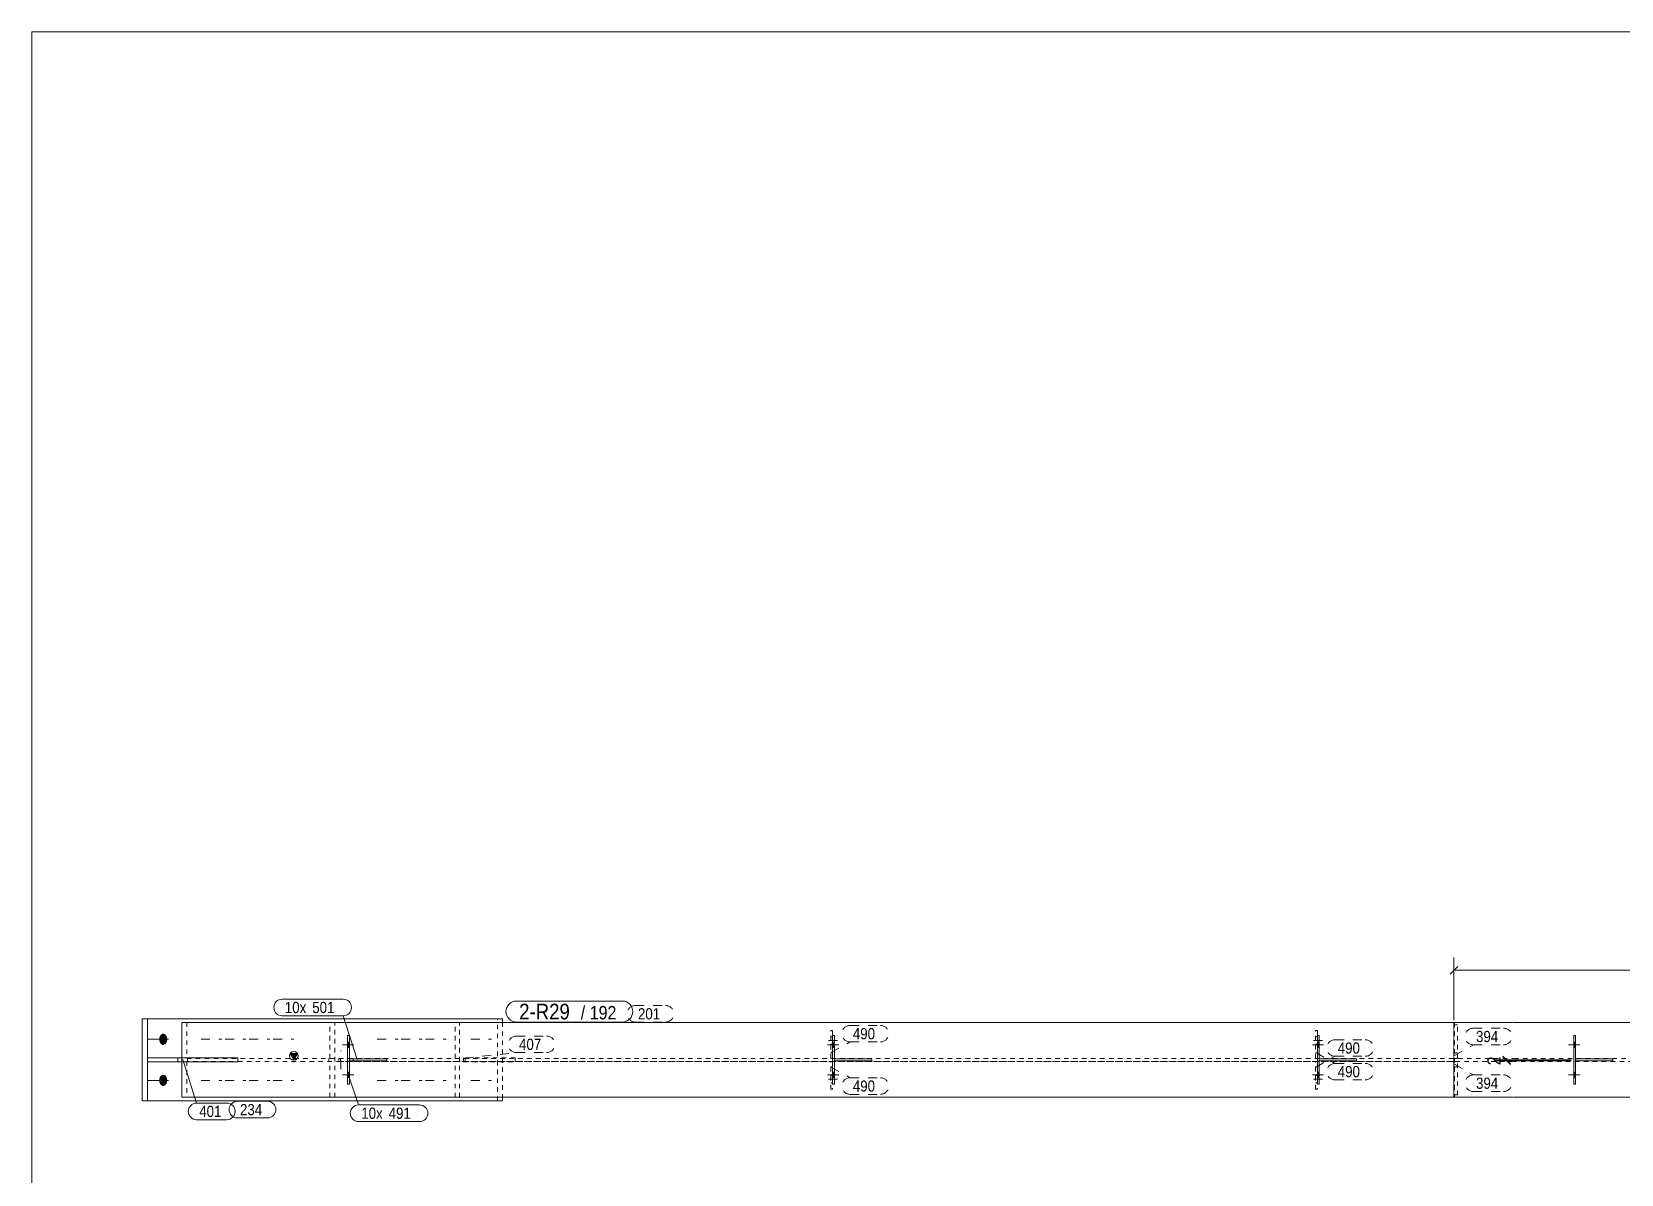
# Model space of a CAD drawing. Header units: millimetres. Extents: x 2 to 1174, y 1 to 825.
# Drawn here: x 5 to 360.1, y 569.9 to 825 of the extents above; entities that cross this region are included whole.
import ezdxf

# ---------------------------------------------------------------- set-up
doc = ezdxf.new("R2010")
doc.units = ezdxf.units.MM
for name, pattern in [('XKITLINE00', [0]), ('XKITLINE01', [4, 1, -1, 1, -1]), ('XKITLINE02', [4, 2, -2])]:
    doc.linetypes.add(name, pattern=pattern)
for name, color, linetype, lineweight in [('Bolt', 3, 'Continuous', 0), ('Dimensions', 7, 'Continuous', 0), ('DrawingSheet', 5, 'Continuous', 0), ('Part', 2, 'Continuous', 0), ('PartMark', 7, 'Continuous', 0)]:
    doc.layers.add(name, color=color, linetype=linetype, lineweight=lineweight)
doc.styles.add('ARIAL', font='ARIAL.TTF')

# ---------------------------------------------------------------- blocks, each defined once
blk = doc.blocks.new('*A109')
at = {"layer": 'Part'}
blk.add_hatch(color=2, dxfattribs=at).paths.add_polyline_path([(62.74, 596.79), (64.34, 596.79), (63.54, 595.39)], flags=17)
at = {"layer": 'Part', "color": 2, "linetype": 'XKITLINE00', "lineweight": 0}
for p, q in [((38.54, 603.73), (38.54, 595.81)), ((336.06, 603.73), (38.54, 603.73)), ((370.73, 603.73), (336.16, 603.73)), ((63.54, 595.39), (62.74, 596.79)), ((62.74, 596.79), (64.34, 596.79)), ((64.34, 596.79), (63.54, 595.39)), ((38.54, 587.06), (38.54, 594.98)), ((336.06, 587.06), (38.54, 587.06)), ((370.73, 587.06), (336.16, 587.06))]:
    blk.add_line(p, q, dxfattribs=at)
at = {"layer": 'Part', "color": 7, "linetype": 'XKITLINE01', "lineweight": 0}
for p, q in [((39.65, 603.73), (39.65, 595.73)), ((71.62, 595.73), (71.62, 603.73)), ((72.73, 587.06), (72.73, 603.73)), ((38.54, 595.81), (38.54, 594.98)), ((39.65, 595.73), (336.06, 595.73)), ((336.06, 595.06), (39.65, 595.06)), ((39.65, 595.06), (39.65, 587.06)), ((71.62, 587.06), (71.62, 595.06)), ((336.16, 595.73), (370.73, 595.73)), ((370.73, 595.06), (336.16, 595.06))]:
    blk.add_line(p, q, dxfattribs=at)
at = {"layer": 'Part', "color": 2, "linetype": 'XKITLINE00', "lineweight": 0}
blk.add_circle((63.54, 596.29), 1, dxfattribs=at)
blk = doc.blocks.new('*A116')
at = {"layer": 'Part', "color": 2, "linetype": 'XKITLINE00', "lineweight": 0}
for p, q in [((75.98, 595.6), (84.32, 595.6)), ((84.32, 595.18), (75.98, 595.18)), ((84.32, 595.18), (84.32, 595.6))]:
    blk.add_line(p, q, dxfattribs=at)
at = {"layer": 'Part', "color": 7, "linetype": 'XKITLINE01', "lineweight": 0}
blk.add_line((75.98, 595.18), (75.98, 595.6), dxfattribs=at)
blk.add_line((75.98, 595.18), (75.98, 595.6), dxfattribs=at)
blk = doc.blocks.new('*A117')
at = {"layer": 'Part', "color": 2, "linetype": 'XKITLINE00', "lineweight": 0}
for p, q in [((75.57, 600.81), (75.99, 600.81)), ((75.57, 600.81), (75.57, 589.98)), ((75.99, 600.81), (75.99, 589.98)), ((75.57, 589.98), (75.99, 589.98))]:
    blk.add_line(p, q, dxfattribs=at)
blk = doc.blocks.new('*A118')
at = {"layer": 'Part', "color": 2, "linetype": 'XKITLINE00', "lineweight": 0}
for p, q in [((184.32, 595.6), (192.65, 595.6)), ((192.65, 595.18), (184.32, 595.18)), ((192.65, 595.18), (192.65, 595.6))]:
    blk.add_line(p, q, dxfattribs=at)
at = {"layer": 'Part', "color": 7, "linetype": 'XKITLINE01', "lineweight": 0}
blk.add_line((184.32, 595.18), (184.32, 595.6), dxfattribs=at)
blk.add_line((184.32, 595.18), (184.32, 595.6), dxfattribs=at)
blk = doc.blocks.new('*A119')
at = {"layer": 'Part', "color": 2, "linetype": 'XKITLINE00', "lineweight": 0}
for p, q in [((183.9, 600.81), (184.32, 600.81)), ((183.9, 600.81), (183.9, 589.98)), ((184.32, 600.81), (184.32, 589.98)), ((183.9, 589.98), (184.32, 589.98))]:
    blk.add_line(p, q, dxfattribs=at)
blk = doc.blocks.new('*A120')
at = {"layer": 'Part', "color": 7, "linetype": 'XKITLINE01', "lineweight": 0}
for p, q in [((291.82, 588.81), (291.82, 595.06)), ((291.82, 595.06), (292.24, 595.06)), ((291.82, 593.81), (292.24, 593.81)), ((292.24, 595.06), (292.24, 588.81)), ((292.24, 588.81), (291.82, 588.81))]:
    blk.add_line(p, q, dxfattribs=at)
blk = doc.blocks.new('*A121')
at = {"layer": 'Part', "color": 7, "linetype": 'XKITLINE01', "lineweight": 0}
for p, q in [((291.82, 595.73), (291.82, 601.98)), ((291.82, 601.98), (292.24, 601.98)), ((292.24, 601.98), (292.24, 595.73)), ((291.82, 596.98), (292.24, 596.98)), ((292.24, 595.73), (291.82, 595.73))]:
    blk.add_line(p, q, dxfattribs=at)
blk = doc.blocks.new('*A122')
at = {"layer": 'Part', "color": 2, "linetype": 'XKITLINE00', "lineweight": 0}
for p, q in [((292.65, 595.6), (300.99, 595.6)), ((300.99, 595.18), (292.65, 595.18)), ((300.99, 595.18), (300.99, 595.6))]:
    blk.add_line(p, q, dxfattribs=at)
at = {"layer": 'Part', "color": 7, "linetype": 'XKITLINE01', "lineweight": 0}
blk.add_line((292.65, 595.18), (292.65, 595.6), dxfattribs=at)
blk.add_line((292.65, 595.18), (292.65, 595.6), dxfattribs=at)
blk = doc.blocks.new('*A123')
at = {"layer": 'Part', "color": 2, "linetype": 'XKITLINE00', "lineweight": 0}
for p, q in [((292.24, 600.81), (292.65, 600.81)), ((292.24, 600.81), (292.24, 589.98)), ((292.65, 600.81), (292.65, 589.98)), ((292.24, 589.98), (292.65, 589.98))]:
    blk.add_line(p, q, dxfattribs=at)
blk = doc.blocks.new('*A124')
at = {"layer": 'Part', "color": 2, "linetype": 'XKITLINE00', "lineweight": 0}
for p, q in [((349.89, 595.6), (358.23, 595.6)), ((358.23, 595.18), (349.89, 595.18)), ((358.23, 595.18), (358.23, 595.6))]:
    blk.add_line(p, q, dxfattribs=at)
at = {"layer": 'Part', "color": 7, "linetype": 'XKITLINE01', "lineweight": 0}
blk.add_line((349.89, 595.18), (349.89, 595.6), dxfattribs=at)
blk.add_line((349.89, 595.18), (349.89, 595.6), dxfattribs=at)
blk = doc.blocks.new('*A125')
at = {"layer": 'Part', "color": 2, "linetype": 'XKITLINE00', "lineweight": 0}
for p, q in [((349.48, 589.98), (349.48, 600.81)), ((349.48, 600.81), (349.89, 600.81)), ((349.89, 600.81), (349.89, 589.98)), ((349.89, 589.98), (349.48, 589.98))]:
    blk.add_line(p, q, dxfattribs=at)
blk = doc.blocks.new('*A144')
at = {"layer": 'Part', "color": 7, "linetype": 'XKITLINE01', "lineweight": 0}
for p, q in [((112.99, 595.81), (101.47, 595.81)), ((101.47, 595.81), (101.47, 594.98)), ((101.47, 594.98), (112.99, 594.98)), ((101.82, 594.98), (101.82, 595.81)), ((110.2, 594.98), (110.2, 595.81)), ((112.99, 595.81), (112.99, 594.98))]:
    blk.add_line(p, q, dxfattribs=at)
blk = doc.blocks.new('*A156')
at = {"layer": 'Part', "color": 7, "linetype": 'XKITLINE01', "lineweight": 0}
for p, q in [((322.73, 603.23), (322.73, 595.73)), ((323.56, 603.23), (322.73, 603.23)), ((323.56, 595.73), (323.56, 603.23)), ((323.56, 596.98), (322.73, 596.98)), ((322.73, 595.73), (323.56, 595.73))]:
    blk.add_line(p, q, dxfattribs=at)
blk = doc.blocks.new('*A157')
at = {"layer": 'Part', "color": 7, "linetype": 'XKITLINE01', "lineweight": 0}
for p, q in [((322.73, 595.06), (322.73, 587.56)), ((323.56, 595.06), (322.73, 595.06)), ((323.56, 593.81), (322.73, 593.81)), ((323.56, 587.56), (323.56, 595.06)), ((322.73, 587.56), (323.56, 587.56))]:
    blk.add_line(p, q, dxfattribs=at)
blk = doc.blocks.new('*A158')
at = {"layer": 'Bolt', "color": 3, "linetype": 'XKITLINE02', "lineweight": 0}
for p, q in [((74.08, 593.31), (74.08, 597.48)), ((71.37, 595.06), (71.37, 595.73)), ((76.79, 595.06), (76.79, 595.73))]:
    blk.add_line(p, q, dxfattribs=at)
blk = doc.blocks.new('*A159')
at = {"layer": 'Bolt', "color": 3, "linetype": 'XKITLINE02', "lineweight": 0}
for p, q in [((183.9, 600.54), (183.49, 600.54)), ((185.03, 599.73), (182.53, 599.73)), ((183.9, 598.91), (183.49, 598.91))]:
    blk.add_line(p, q, dxfattribs=at)
blk = doc.blocks.new('*A160')
at = {"layer": 'Bolt', "color": 3, "linetype": 'XKITLINE02', "lineweight": 0}
for p, q in [((185.03, 591.06), (182.53, 591.06)), ((183.9, 591.88), (183.49, 591.88)), ((183.9, 590.24), (183.49, 590.24))]:
    blk.add_line(p, q, dxfattribs=at)
blk = doc.blocks.new('*A161')
at = {"layer": 'Bolt'}
for points in [[(33.47, 600.01), (33.47, 600.04), (33.47, 600.07), (33.47, 600.1), (33.47, 600.13), (33.48, 600.16), (33.48, 600.19), (33.48, 600.22), (33.49, 600.25), (33.49, 600.28), (33.5, 600.31), (33.5, 600.34), (33.51, 600.37), (33.52, 600.4), (33.53, 600.43), (33.53, 600.45), (33.54, 600.48), (33.55, 600.51), (33.56, 600.54), (33.57, 600.57), (33.58, 600.59), (33.59, 600.62), (33.61, 600.64), (33.62, 600.67), (33.63, 600.7), (33.64, 600.72), (33.66, 600.74), (33.67, 600.77), (33.68, 600.79), (33.7, 600.82), (33.71, 600.84), (33.73, 600.86), (33.74, 600.88), (33.76, 600.9), (33.78, 600.92), (33.79, 600.94), (33.81, 600.96), (33.83, 600.98), (33.85, 601), (33.86, 601.02), (33.88, 601.03), (33.9, 601.05), (33.92, 601.06), (33.94, 601.08), (33.96, 601.09), (33.98, 601.11), (34, 601.12), (34.02, 601.13), (34.04, 601.14), (34.06, 601.15), (34.08, 601.16), (34.1, 601.17), (34.12, 601.18), (34.14, 601.19), (34.17, 601.2), (34.19, 601.2), (34.21, 601.21), (34.23, 601.21), (34.25, 601.22), (34.27, 601.22), (34.3, 601.22), (34.32, 601.22), (34.34, 601.23), (34.36, 601.23), (34.38, 601.23), (34.41, 601.22), (34.43, 601.22), (34.45, 601.22), (34.47, 601.22), (34.49, 601.21), (34.51, 601.21), (34.54, 601.2), (34.56, 601.2), (34.58, 601.19), (34.6, 601.18), (34.62, 601.17), (34.64, 601.16), (34.66, 601.15), (34.68, 601.14), (34.7, 601.13), (34.72, 601.12), (34.74, 601.11), (34.76, 601.09), (34.78, 601.08), (34.8, 601.06), (34.82, 601.05), (34.84, 601.03), (34.86, 601.02), (34.88, 601), (34.89, 600.98), (34.91, 600.96), (34.93, 600.94), (34.95, 600.92), (34.96, 600.9), (34.98, 600.88), (34.99, 600.86), (35.01, 600.84), (35.02, 600.82), (35.04, 600.79), (35.05, 600.77), (35.07, 600.74), (35.08, 600.72), (35.09, 600.7), (35.11, 600.67), (35.12, 600.64), (35.13, 600.62), (35.14, 600.59), (35.15, 600.57), (35.16, 600.54), (35.17, 600.51), (35.18, 600.48), (35.19, 600.45), (35.2, 600.43), (35.2, 600.4), (35.21, 600.37), (35.22, 600.34), (35.22, 600.31), (35.23, 600.28), (35.23, 600.25), (35.24, 600.22), (35.24, 600.19), (35.25, 600.16), (35.25, 600.13), (35.25, 600.1), (35.25, 600.07), (35.26, 600.04), (35.26, 600.01), (35.26, 599.98), (35.26, 599.95), (35.26, 599.91), (35.25, 599.88), (35.25, 599.85), (35.25, 599.82), (35.25, 599.79), (35.24, 599.76), (35.24, 599.73), (35.23, 599.7), (35.23, 599.67), (35.22, 599.64), (35.22, 599.61), (35.21, 599.58), (35.2, 599.55), (35.2, 599.53), (35.19, 599.5), (35.18, 599.47), (35.17, 599.44), (35.16, 599.41), (35.15, 599.39), (35.14, 599.36), (35.13, 599.33), (35.12, 599.31), (35.11, 599.28), (35.09, 599.26), (35.08, 599.23), (35.07, 599.21), (35.05, 599.18), (35.04, 599.16), (35.02, 599.14), (35.01, 599.11), (34.99, 599.09), (34.98, 599.07), (34.96, 599.05), (34.95, 599.03), (34.93, 599.01), (34.91, 598.99), (34.89, 598.97), (34.88, 598.95), (34.86, 598.94), (34.84, 598.92), (34.82, 598.9), (34.8, 598.89), (34.78, 598.87), (34.76, 598.86), (34.74, 598.85), (34.72, 598.83), (34.7, 598.82), (34.68, 598.81), (34.66, 598.8), (34.64, 598.79), (34.62, 598.78), (34.6, 598.77), (34.58, 598.76), (34.56, 598.76), (34.54, 598.75), (34.51, 598.74), (34.49, 598.74), (34.47, 598.74), (34.45, 598.73), (34.43, 598.73), (34.41, 598.73), (34.38, 598.73), (34.36, 598.73), (34.34, 598.73), (34.32, 598.73), (34.3, 598.73), (34.27, 598.73), (34.25, 598.74), (34.23, 598.74), (34.21, 598.74), (34.19, 598.75), (34.17, 598.76), (34.14, 598.76), (34.12, 598.77), (34.1, 598.78), (34.08, 598.79), (34.06, 598.8), (34.04, 598.81), (34.02, 598.82), (34, 598.83), (33.98, 598.85), (33.96, 598.86), (33.94, 598.87), (33.92, 598.89), (33.9, 598.9), (33.88, 598.92), (33.86, 598.94), (33.85, 598.95), (33.83, 598.97), (33.81, 598.99), (33.79, 599.01), (33.78, 599.03), (33.76, 599.05), (33.74, 599.07), (33.73, 599.09), (33.71, 599.11), (33.7, 599.14), (33.68, 599.16), (33.67, 599.18), (33.66, 599.21), (33.64, 599.23), (33.63, 599.26), (33.62, 599.28), (33.61, 599.31), (33.59, 599.33), (33.58, 599.36), (33.57, 599.39), (33.56, 599.41), (33.55, 599.44), (33.54, 599.47), (33.53, 599.5), (33.53, 599.53), (33.52, 599.55), (33.51, 599.58), (33.5, 599.61), (33.5, 599.64), (33.49, 599.67), (33.49, 599.7), (33.48, 599.73), (33.48, 599.76), (33.48, 599.79), (33.47, 599.82), (33.47, 599.85), (33.47, 599.88), (33.47, 599.91), (33.47, 599.95), (33.47, 599.98)], [(33.47, 590.84), (33.47, 590.87), (33.47, 590.9), (33.47, 590.93), (33.47, 590.96), (33.48, 590.99), (33.48, 591.02), (33.48, 591.05), (33.49, 591.08), (33.49, 591.11), (33.5, 591.14), (33.5, 591.17), (33.51, 591.2), (33.52, 591.23), (33.53, 591.26), (33.53, 591.29), (33.54, 591.32), (33.55, 591.34), (33.56, 591.37), (33.57, 591.4), (33.58, 591.43), (33.59, 591.45), (33.61, 591.48), (33.62, 591.5), (33.63, 591.53), (33.64, 591.55), (33.66, 591.58), (33.67, 591.6), (33.68, 591.63), (33.7, 591.65), (33.71, 591.67), (33.73, 591.69), (33.74, 591.71), (33.76, 591.74), (33.78, 591.76), (33.79, 591.78), (33.81, 591.79), (33.83, 591.81), (33.85, 591.83), (33.86, 591.85), (33.88, 591.87), (33.9, 591.88), (33.92, 591.9), (33.94, 591.91), (33.96, 591.93), (33.98, 591.94), (34, 591.95), (34.02, 591.96), (34.04, 591.98), (34.06, 591.99), (34.08, 592), (34.1, 592.01), (34.12, 592.01), (34.14, 592.02), (34.17, 592.03), (34.19, 592.04), (34.21, 592.04), (34.23, 592.05), (34.25, 592.05), (34.27, 592.05), (34.3, 592.06), (34.32, 592.06), (34.34, 592.06), (34.36, 592.06), (34.38, 592.06), (34.41, 592.06), (34.43, 592.06), (34.45, 592.05), (34.47, 592.05), (34.49, 592.05), (34.51, 592.04), (34.54, 592.04), (34.56, 592.03), (34.58, 592.02), (34.6, 592.01), (34.62, 592.01), (34.64, 592), (34.66, 591.99), (34.68, 591.98), (34.7, 591.96), (34.72, 591.95), (34.74, 591.94), (34.76, 591.93), (34.78, 591.91), (34.8, 591.9), (34.82, 591.88), (34.84, 591.87), (34.86, 591.85), (34.88, 591.83), (34.89, 591.81), (34.91, 591.79), (34.93, 591.78), (34.95, 591.76), (34.96, 591.74), (34.98, 591.71), (34.99, 591.69), (35.01, 591.67), (35.02, 591.65), (35.04, 591.63), (35.05, 591.6), (35.07, 591.58), (35.08, 591.55), (35.09, 591.53), (35.11, 591.5), (35.12, 591.48), (35.13, 591.45), (35.14, 591.43), (35.15, 591.4), (35.16, 591.37), (35.17, 591.34), (35.18, 591.32), (35.19, 591.29), (35.2, 591.26), (35.2, 591.23), (35.21, 591.2), (35.22, 591.17), (35.22, 591.14), (35.23, 591.11), (35.23, 591.08), (35.24, 591.05), (35.24, 591.02), (35.25, 590.99), (35.25, 590.96), (35.25, 590.93), (35.25, 590.9), (35.26, 590.87), (35.26, 590.84), (35.26, 590.81), (35.26, 590.78), (35.26, 590.75), (35.25, 590.72), (35.25, 590.69), (35.25, 590.66), (35.25, 590.63), (35.24, 590.6), (35.24, 590.57), (35.23, 590.54), (35.23, 590.51), (35.22, 590.48), (35.22, 590.45), (35.21, 590.42), (35.2, 590.39), (35.2, 590.36), (35.19, 590.33), (35.18, 590.3), (35.17, 590.27), (35.16, 590.25), (35.15, 590.22), (35.14, 590.19), (35.13, 590.17), (35.12, 590.14), (35.11, 590.11), (35.09, 590.09), (35.08, 590.06), (35.07, 590.04), (35.05, 590.02), (35.04, 589.99), (35.02, 589.97), (35.01, 589.95), (34.99, 589.93), (34.98, 589.9), (34.96, 589.88), (34.95, 589.86), (34.93, 589.84), (34.91, 589.82), (34.89, 589.81), (34.88, 589.79), (34.86, 589.77), (34.84, 589.75), (34.82, 589.74), (34.8, 589.72), (34.78, 589.71), (34.76, 589.69), (34.74, 589.68), (34.72, 589.67), (34.7, 589.65), (34.68, 589.64), (34.66, 589.63), (34.64, 589.62), (34.62, 589.61), (34.6, 589.6), (34.58, 589.6), (34.56, 589.59), (34.54, 589.58), (34.51, 589.58), (34.49, 589.57), (34.47, 589.57), (34.45, 589.57), (34.43, 589.56), (34.41, 589.56), (34.38, 589.56), (34.36, 589.56), (34.34, 589.56), (34.32, 589.56), (34.3, 589.56), (34.27, 589.57), (34.25, 589.57), (34.23, 589.57), (34.21, 589.58), (34.19, 589.58), (34.17, 589.59), (34.14, 589.6), (34.12, 589.6), (34.1, 589.61), (34.08, 589.62), (34.06, 589.63), (34.04, 589.64), (34.02, 589.65), (34, 589.67), (33.98, 589.68), (33.96, 589.69), (33.94, 589.71), (33.92, 589.72), (33.9, 589.74), (33.88, 589.75), (33.86, 589.77), (33.85, 589.79), (33.83, 589.81), (33.81, 589.82), (33.79, 589.84), (33.78, 589.86), (33.76, 589.88), (33.74, 589.9), (33.73, 589.93), (33.71, 589.95), (33.7, 589.97), (33.68, 589.99), (33.67, 590.02), (33.66, 590.04), (33.64, 590.06), (33.63, 590.09), (33.62, 590.11), (33.61, 590.14), (33.59, 590.17), (33.58, 590.19), (33.57, 590.22), (33.56, 590.25), (33.55, 590.27), (33.54, 590.3), (33.53, 590.33), (33.53, 590.36), (33.52, 590.39), (33.51, 590.42), (33.5, 590.45), (33.5, 590.48), (33.49, 590.51), (33.49, 590.54), (33.48, 590.57), (33.48, 590.6), (33.48, 590.63), (33.47, 590.66), (33.47, 590.69), (33.47, 590.72), (33.47, 590.75), (33.47, 590.78), (33.47, 590.81)]]:
    blk.add_hatch(color=3, dxfattribs=at).paths.add_polyline_path(points, flags=17)
at = {"layer": 'Bolt', "color": 3, "linetype": 'XKITLINE00', "lineweight": 0}
for p, q in [((30.87, 599.98), (35.52, 599.98)), ((30.87, 590.81), (35.52, 590.81))]:
    blk.add_line(p, q, dxfattribs=at)
at = {"layer": 'Bolt', "color": 3, "linetype": 'XKITLINE02', "lineweight": 0}
for p, q in [((42.81, 599.98), (47.46, 599.98)), ((48.18, 599.98), (52.83, 599.98)), ((53.55, 599.98), (58.2, 599.98)), ((58.92, 599.98), (63.57, 599.98)), ((82.19, 599.98), (86.84, 599.98)), ((87.56, 599.98), (92.21, 599.98)), ((92.93, 599.98), (97.58, 599.98)), ((103.07, 599.98), (107.73, 599.98)), ((42.81, 590.81), (47.46, 590.81)), ((48.18, 590.81), (52.83, 590.81)), ((53.55, 590.81), (58.2, 590.81)), ((58.92, 590.81), (63.57, 590.81)), ((82.19, 590.81), (86.84, 590.81)), ((87.56, 590.81), (92.21, 590.81)), ((92.93, 590.81), (97.58, 590.81)), ((103.07, 590.81), (107.73, 590.81))]:
    blk.add_line(p, q, dxfattribs=at)
blk = doc.blocks.new('*A164')
at = {"layer": 'Bolt'}
for points in [[(75.57, 599.31), (75.99, 599.31), (75.99, 598.14), (75.57, 598.14)], [(75.57, 599.31), (75.99, 599.31), (75.99, 598.14), (75.57, 598.14)], [(75.57, 592.64), (75.99, 592.64), (75.99, 591.48), (75.57, 591.48)], [(75.57, 592.64), (75.99, 592.64), (75.99, 591.48), (75.57, 591.48)]]:
    blk.add_hatch(color=3, dxfattribs=at).paths.add_polyline_path(points, flags=17)
at = {"layer": 'Bolt', "color": 3, "linetype": 'XKITLINE00', "lineweight": 0}
for p, q in [((76.95, 598.73), (74.45, 598.73)), ((76.95, 598.73), (74.45, 598.73)), ((75.99, 599.31), (75.57, 599.31)), ((75.99, 599.31), (75.57, 599.31)), ((75.99, 598.14), (75.57, 598.14)), ((75.99, 598.14), (75.57, 598.14)), ((76.95, 592.06), (74.45, 592.06)), ((76.95, 592.06), (74.45, 592.06)), ((75.99, 592.64), (75.57, 592.64)), ((75.99, 592.64), (75.57, 592.64)), ((75.99, 591.48), (75.57, 591.48)), ((75.99, 591.48), (75.57, 591.48))]:
    blk.add_line(p, q, dxfattribs=at)
blk = doc.blocks.new('*A165')
at = {"layer": 'Bolt'}
for points in [[(183.9, 599.31), (184.32, 599.31), (184.32, 598.14), (183.9, 598.14)], [(183.9, 599.31), (184.32, 599.31), (184.32, 598.14), (183.9, 598.14)], [(183.9, 592.64), (184.32, 592.64), (184.32, 591.48), (183.9, 591.48)], [(183.9, 592.64), (184.32, 592.64), (184.32, 591.48), (183.9, 591.48)]]:
    blk.add_hatch(color=3, dxfattribs=at).paths.add_polyline_path(points, flags=17)
at = {"layer": 'Bolt', "color": 3, "linetype": 'XKITLINE00', "lineweight": 0}
for p, q in [((185.29, 598.73), (182.79, 598.73)), ((185.29, 598.73), (182.79, 598.73)), ((184.32, 599.31), (183.9, 599.31)), ((184.32, 599.31), (183.9, 599.31)), ((184.32, 598.14), (183.9, 598.14)), ((184.32, 598.14), (183.9, 598.14)), ((185.29, 592.06), (182.79, 592.06)), ((185.29, 592.06), (182.79, 592.06)), ((184.32, 592.64), (183.9, 592.64)), ((184.32, 592.64), (183.9, 592.64)), ((184.32, 591.48), (183.9, 591.48)), ((184.32, 591.48), (183.9, 591.48))]:
    blk.add_line(p, q, dxfattribs=at)
blk = doc.blocks.new('*A166')
at = {"layer": 'Bolt', "color": 3, "linetype": 'XKITLINE02', "lineweight": 0}
for p, q in [((293.36, 591.06), (290.86, 591.06)), ((292.24, 591.88), (291.82, 591.88)), ((292.24, 590.24), (291.82, 590.24))]:
    blk.add_line(p, q, dxfattribs=at)
blk = doc.blocks.new('*A167')
at = {"layer": 'Bolt', "color": 3, "linetype": 'XKITLINE02', "lineweight": 0}
for p, q in [((292.24, 600.54), (291.82, 600.54)), ((293.36, 599.73), (290.86, 599.73)), ((292.24, 598.91), (291.82, 598.91))]:
    blk.add_line(p, q, dxfattribs=at)
blk = doc.blocks.new('*A168')
at = {"layer": 'Bolt'}
for points in [[(292.24, 599.31), (292.65, 599.31), (292.65, 598.14), (292.24, 598.14)], [(292.24, 599.31), (292.65, 599.31), (292.65, 598.14), (292.24, 598.14)], [(292.24, 592.64), (292.65, 592.64), (292.65, 591.48), (292.24, 591.48)], [(292.24, 592.64), (292.65, 592.64), (292.65, 591.48), (292.24, 591.48)]]:
    blk.add_hatch(color=3, dxfattribs=at).paths.add_polyline_path(points, flags=17)
at = {"layer": 'Bolt', "color": 3, "linetype": 'XKITLINE00', "lineweight": 0}
for p, q in [((293.62, 598.73), (291.12, 598.73)), ((293.62, 598.73), (291.12, 598.73)), ((292.65, 599.31), (292.24, 599.31)), ((292.65, 599.31), (292.24, 599.31)), ((292.65, 598.14), (292.24, 598.14)), ((292.65, 598.14), (292.24, 598.14)), ((293.62, 592.06), (291.12, 592.06)), ((293.62, 592.06), (291.12, 592.06)), ((292.65, 592.64), (292.24, 592.64)), ((292.65, 592.64), (292.24, 592.64)), ((292.65, 591.48), (292.24, 591.48)), ((292.65, 591.48), (292.24, 591.48))]:
    blk.add_line(p, q, dxfattribs=at)
blk = doc.blocks.new('*A169')
at = {"layer": 'Bolt'}
for points in [[(349.48, 599.31), (349.89, 599.31), (349.89, 598.14), (349.48, 598.14)], [(349.48, 599.31), (349.89, 599.31), (349.89, 598.14), (349.48, 598.14)], [(349.48, 592.64), (349.89, 592.64), (349.89, 591.48), (349.48, 591.48)], [(349.48, 592.64), (349.89, 592.64), (349.89, 591.48), (349.48, 591.48)]]:
    blk.add_hatch(color=3, dxfattribs=at).paths.add_polyline_path(points, flags=17)
at = {"layer": 'Bolt', "color": 3, "linetype": 'XKITLINE00', "lineweight": 0}
for p, q in [((350.86, 598.73), (348.36, 598.73)), ((350.86, 598.73), (348.36, 598.73)), ((349.89, 599.31), (349.48, 599.31)), ((349.89, 599.31), (349.48, 599.31)), ((349.89, 598.14), (349.48, 598.14)), ((349.89, 598.14), (349.48, 598.14)), ((350.86, 592.06), (348.36, 592.06)), ((350.86, 592.06), (348.36, 592.06)), ((349.89, 592.64), (349.48, 592.64)), ((349.89, 592.64), (349.48, 592.64)), ((349.89, 591.48), (349.48, 591.48)), ((349.89, 591.48), (349.48, 591.48))]:
    blk.add_line(p, q, dxfattribs=at)
blk = doc.blocks.new('*A178')
at = {"layer": 'Part', "color": 2, "linetype": 'XKITLINE00', "lineweight": 0}
for p, q in [((51.04, 595.81), (30.84, 595.81)), ((30.84, 594.98), (30.84, 595.81)), ((51.04, 594.98), (30.84, 594.98)), ((51.04, 595.81), (51.04, 594.98))]:
    blk.add_line(p, q, dxfattribs=at)
at = {"layer": 'Part', "color": 7, "linetype": 'XKITLINE01', "lineweight": 0}
for p, q in [((37.64, 594.98), (37.64, 595.81)), ((39.79, 594.98), (39.79, 595.81))]:
    blk.add_line(p, q, dxfattribs=at)
blk = doc.blocks.new('*A179')
at = {"layer": 'Part', "color": 7, "linetype": 'XKITLINE01', "lineweight": 0}
for p, q in [((183.49, 595.73), (183.49, 601.98)), ((183.49, 601.98), (183.9, 601.98)), ((183.9, 601.98), (183.9, 595.73)), ((183.49, 596.98), (183.9, 596.98)), ((183.9, 595.73), (183.49, 595.73))]:
    blk.add_line(p, q, dxfattribs=at)
blk = doc.blocks.new('*A180')
at = {"layer": 'Part', "color": 7, "linetype": 'XKITLINE01', "lineweight": 0}
for p, q in [((183.49, 588.81), (183.49, 595.06)), ((183.49, 595.06), (183.9, 595.06)), ((183.49, 593.81), (183.9, 593.81)), ((183.9, 595.06), (183.9, 588.81)), ((183.9, 588.81), (183.49, 588.81))]:
    blk.add_line(p, q, dxfattribs=at)
blk = doc.blocks.new('*A181')
at = {"layer": 'Part', "color": 2, "linetype": 'XKITLINE00', "lineweight": 0}
for p, q in [((29.67, 586.23), (29.67, 604.56)), ((110.2, 604.56), (29.67, 604.56)), ((30.84, 586.23), (30.84, 604.56)), ((110.2, 604.56), (110.2, 603.73)), ((110.2, 586.23), (29.67, 586.23)), ((110.2, 586.23), (110.2, 587.06))]:
    blk.add_line(p, q, dxfattribs=at)
at = {"layer": 'Part', "color": 7, "linetype": 'XKITLINE01', "lineweight": 0}
for p, q in [((109.04, 586.23), (109.04, 604.56)), ((110.2, 603.73), (110.2, 587.06))]:
    blk.add_line(p, q, dxfattribs=at)
blk = doc.blocks.new('*A182')
at = {"layer": 'Part', "color": 7, "linetype": 'XKITLINE01', "lineweight": 0}
for p, q in [((99.58, 595.73), (99.58, 603.73)), ((99.58, 603.73), (322.85, 603.73)), ((100.58, 587.06), (100.58, 603.73)), ((322.73, 587.06), (322.73, 603.73)), ((322.85, 603.73), (322.85, 587.06)), ((73.61, 595.06), (73.62, 595.73)), ((322.73, 595.06), (73.61, 595.06)), ((73.62, 595.73), (322.73, 595.73)), ((73.97, 595.06), (73.97, 595.73)), ((99.58, 587.06), (99.58, 595.06)), ((322.85, 587.06), (99.58, 587.06))]:
    blk.add_line(p, q, dxfattribs=at)
blk = doc.blocks.new('*A260')
at = {"layer": 'DrawingSheet', "color": 5, "linetype": 'XKITLINE00', "lineweight": 0}
for p, q in [((1174, 825), (5, 825)), ((5, 825), (5, 5))]:
    blk.add_line(p, q, dxfattribs=at)
blk = doc.blocks.new('*A411')
at = {"layer": 'Dimensions', "color": 7, "linetype": 'XKITLINE00', "lineweight": 0}
for p, q in [((322.73, 604.23), (322.73, 618.24)), ((323.58, 616.24), (321.88, 614.54)), ((322.73, 615.39), (696.64, 615.39))]:
    blk.add_line(p, q, dxfattribs=at)
at = {"layer": 'Dimensions', "color": 3}
blk.add_point((322.73, 615.39), dxfattribs=at)
blk = doc.blocks.new('*A415')
at = {"layer": 'Dimensions', "color": 7, "linetype": 'XKITLINE00', "lineweight": 0}
for p, q in [((348.89, 595.39), (331.69, 595.39)), ((348.89, 595.18), (331.69, 595.18)), ((333.69, 596.24), (335.38, 594.54)), ((333.69, 596.03), (335.38, 594.34)), ((334.54, 595.18), (334.54, 595.39))]:
    blk.add_line(p, q, dxfattribs=at)
at = {"layer": 'Dimensions', "color": 3}
for p in [(334.54, 595.39), (334.54, 595.18)]:
    blk.add_point(p, dxfattribs=at)
at = {"layer": 'Dimensions', "color": 3, "style": 'ARIAL', "width": 0.85}
blk.add_text('2', height=3, rotation=90.0002, dxfattribs=at).set_placement((333.19, 594.18))
blk = doc.blocks.new('*A416')
at = {"layer": 'PartMark', "color": 7, "linetype": 'XKITLINE02', "lineweight": 0}
for p, q in [((322.83, 594.41), (327.07, 592.02)), ((327.07, 592.02), (333.83, 592.02)), ((327.07, 588.32), (333.83, 588.32))]:
    blk.add_line(p, q, dxfattribs=at)
for centre, start, end in [((327.07, 590.17), 90, 270), ((333.83, 590.17), 270, 90)]:
    blk.add_arc(centre, 1.85, start, end, dxfattribs=at)
at = {"layer": 'PartMark', "color": 3, "style": 'ARIAL', "width": 0.85}
blk.add_text('394', height=2.5, dxfattribs=at).set_placement((327.67, 588.92))
blk = doc.blocks.new('*A417')
at = {"layer": 'PartMark', "color": 7, "linetype": 'XKITLINE02', "lineweight": 0}
for p, q in [((327.07, 602.46), (333.83, 602.46)), ((322.83, 596.37), (327.07, 598.76)), ((327.07, 598.76), (333.83, 598.76))]:
    blk.add_line(p, q, dxfattribs=at)
for centre, start, end in [((327.07, 600.61), 90, 270), ((333.83, 600.61), 270, 90)]:
    blk.add_arc(centre, 1.85, start, end, dxfattribs=at)
at = {"layer": 'PartMark', "color": 3, "style": 'ARIAL', "width": 0.85}
blk.add_text('394', height=2.5, dxfattribs=at).set_placement((327.67, 599.36))
blk = doc.blocks.new('*A418')
at = {"layer": 'PartMark', "color": 7, "linetype": 'XKITLINE02', "lineweight": 0}
for p, q in [((113.26, 600.71), (120.02, 600.71)), ((101.67, 595.76), (113.26, 597.01)), ((113.26, 597.01), (120.02, 597.01))]:
    blk.add_line(p, q, dxfattribs=at)
for centre, start, end in [((113.26, 598.86), 90, 270), ((120.02, 598.86), 270, 90)]:
    blk.add_arc(centre, 1.85, start, end, dxfattribs=at)
at = {"layer": 'PartMark', "color": 3, "style": 'ARIAL', "width": 0.85}
blk.add_text('407', height=2.5, dxfattribs=at).set_placement((113.86, 597.61))
blk = doc.blocks.new('*A421')
at = {"layer": 'PartMark', "color": 7, "linetype": 'XKITLINE02', "lineweight": 0}
for p, q in [((291.93, 597), (296.17, 594.61)), ((296.17, 594.61), (302.93, 594.61)), ((296.17, 590.91), (302.93, 590.91))]:
    blk.add_line(p, q, dxfattribs=at)
for centre, start, end in [((296.17, 592.76), 90, 270), ((302.93, 592.76), 270, 90)]:
    blk.add_arc(centre, 1.85, start, end, dxfattribs=at)
at = {"layer": 'PartMark', "color": 3, "style": 'ARIAL', "width": 0.85}
blk.add_text('490', height=2.5, dxfattribs=at).set_placement((296.77, 591.51))
blk = doc.blocks.new('*A422')
at = {"layer": 'PartMark', "color": 7, "linetype": 'XKITLINE02', "lineweight": 0}
for p, q in [((296.17, 599.88), (302.93, 599.88)), ((291.93, 593.78), (296.17, 596.18)), ((296.17, 596.18), (302.93, 596.18))]:
    blk.add_line(p, q, dxfattribs=at)
for centre, start, end in [((296.17, 598.03), 90, 270), ((302.93, 598.03), 270, 90)]:
    blk.add_arc(centre, 1.85, start, end, dxfattribs=at)
at = {"layer": 'PartMark', "color": 3, "style": 'ARIAL', "width": 0.85}
blk.add_text('490', height=2.5, dxfattribs=at).set_placement((296.77, 596.78))
blk = doc.blocks.new('*A425')
at = {"layer": 'PartMark', "color": 7, "linetype": 'XKITLINE02', "lineweight": 0}
for p, q in [((139.83, 607.53), (146.59, 607.53)), ((139.83, 603.83), (146.59, 603.83))]:
    blk.add_line(p, q, dxfattribs=at)
for centre, start, end in [((139.83, 605.68), 90, 270), ((146.59, 605.68), 270, 90)]:
    blk.add_arc(centre, 1.85, start, end, dxfattribs=at)
at = {"layer": 'PartMark', "color": 3, "style": 'ARIAL', "width": 0.85}
blk.add_text('201', height=2.5, dxfattribs=at).set_placement((140.43, 604.43))
blk = doc.blocks.new('*A426')
at = {"layer": 'PartMark', "color": 7, "linetype": 'XKITLINE00', "lineweight": 0}
for p, q in [((50.92, 586.13), (57.69, 586.13)), ((50.92, 582.43), (57.69, 582.43))]:
    blk.add_line(p, q, dxfattribs=at)
for centre, start, end in [((50.92, 584.28), 90, 270), ((57.69, 584.28), 270, 90)]:
    blk.add_arc(centre, 1.85, start, end, dxfattribs=at)
at = {"layer": 'PartMark', "color": 3, "style": 'ARIAL', "width": 0.85}
blk.add_text('234', height=2.5, dxfattribs=at).set_placement((51.52, 583.03))
blk = doc.blocks.new('*A427')
at = {"layer": 'PartMark', "color": 7, "linetype": 'XKITLINE02', "lineweight": 0}
for p, q in [((183.59, 593.78), (187.84, 591.39)), ((187.84, 591.39), (194.6, 591.39)), ((187.84, 587.69), (194.6, 587.69))]:
    blk.add_line(p, q, dxfattribs=at)
for centre, start, end in [((187.84, 589.54), 90, 270), ((194.6, 589.54), 270, 90)]:
    blk.add_arc(centre, 1.85, start, end, dxfattribs=at)
at = {"layer": 'PartMark', "color": 3, "style": 'ARIAL', "width": 0.85}
blk.add_text('490', height=2.5, dxfattribs=at).set_placement((188.44, 588.29))
blk = doc.blocks.new('*A428')
at = {"layer": 'PartMark', "color": 7, "linetype": 'XKITLINE02', "lineweight": 0}
for p, q in [((187.84, 603.09), (194.6, 603.09)), ((183.59, 597), (187.84, 599.39)), ((187.84, 599.39), (194.6, 599.39))]:
    blk.add_line(p, q, dxfattribs=at)
for centre, start, end in [((187.84, 601.24), 90, 270), ((194.6, 601.24), 270, 90)]:
    blk.add_arc(centre, 1.85, start, end, dxfattribs=at)
at = {"layer": 'PartMark', "color": 3, "style": 'ARIAL', "width": 0.85}
blk.add_text('490', height=2.5, dxfattribs=at).set_placement((188.44, 599.99))
blk = doc.blocks.new('*A429')
at = {"layer": 'PartMark', "color": 7, "linetype": 'XKITLINE00', "lineweight": 0}
for p, q in [((38.71, 595.48), (41.81, 585.73)), ((41.81, 585.73), (48.58, 585.73)), ((41.81, 582.03), (48.58, 582.03))]:
    blk.add_line(p, q, dxfattribs=at)
for centre, start, end in [((41.81, 583.88), 90, 270), ((48.58, 583.88), 270, 90)]:
    blk.add_arc(centre, 1.85, start, end, dxfattribs=at)
at = {"layer": 'PartMark', "color": 3, "style": 'ARIAL', "width": 0.85}
blk.add_text('401', height=2.5, dxfattribs=at).set_placement((42.41, 582.63))
blk = doc.blocks.new('*A430')
at = {"layer": 'PartMark', "color": 7, "linetype": 'XKITLINE00', "lineweight": 0}
for p, q in [((113.29, 608.53), (136.93, 608.53)), ((113.29, 603.83), (136.93, 603.83))]:
    blk.add_line(p, q, dxfattribs=at)
for centre, start, end in [((113.29, 606.18), 90, 270), ((136.93, 606.18), 270, 90)]:
    blk.add_arc(centre, 2.35, start, end, dxfattribs=at)
at = {"layer": 'PartMark', "color": 1, "style": 'ARIAL', "width": 0.85}
blk.add_text('2-R29', height=3.5, dxfattribs=at).set_placement((113.89, 604.43))
at = {"layer": 'PartMark', "color": 3, "style": 'ARIAL', "width": 0.85}
for s, p in [('/', (127.65, 604.43)), ('192', (129.66, 604.43))]:
    blk.add_text(s, height=3, dxfattribs=at).set_placement(p)
blk = doc.blocks.new('*A431')
at = {"layer": 'PartMark', "color": 7, "linetype": 'XKITLINE00', "lineweight": 0}
for p, q in [((60.93, 608.94), (74.57, 608.94)), ((60.93, 605.24), (74.57, 605.24)), ((77.68, 595.49), (74.57, 605.24))]:
    blk.add_line(p, q, dxfattribs=at)
for centre, start, end in [((60.93, 607.09), 90, 270), ((74.57, 607.09), 270, 90)]:
    blk.add_arc(centre, 1.85, start, end, dxfattribs=at)
at = {"layer": 'PartMark', "color": 3, "style": 'ARIAL', "width": 0.85}
for s, p in [('10x', (61.53, 605.84)), ('501', (67.66, 605.84))]:
    blk.add_text(s, height=2.5, dxfattribs=at).set_placement(p)
blk = doc.blocks.new('*A432')
at = {"layer": 'PartMark', "color": 7, "linetype": 'XKITLINE00', "lineweight": 0}
for p, q in [((75.68, 592.17), (78.01, 585.32)), ((78.01, 585.32), (91.64, 585.32)), ((78.01, 581.62), (91.64, 581.62))]:
    blk.add_line(p, q, dxfattribs=at)
for centre, start, end in [((78.01, 583.47), 90, 270), ((91.64, 583.47), 270, 90)]:
    blk.add_arc(centre, 1.85, start, end, dxfattribs=at)
at = {"layer": 'PartMark', "color": 3, "style": 'ARIAL', "width": 0.85}
for s, p in [('10x', (78.61, 582.22)), ('491', (84.73, 582.22))]:
    blk.add_text(s, height=2.5, dxfattribs=at).set_placement(p)

msp = doc.modelspace()

# ---------------------------------------------------------------- block references
at = {"lineweight": 0}
for name in ['*A260', '*A411', '*A431', '*A430', '*A425', '*A181', '*A182', '*A161', '*A117', '*A418', '*A159', '*A179', '*A428', '*A119', '*A167', '*A121', '*A123', '*A156', '*A417', '*A125', '*A158', '*A164', '*A165', '*A168', '*A422', '*A421', '*A169', '*A178', '*A429', '*A116', '*A144', '*A180', '*A427', '*A118', '*A120', '*A122', '*A157', '*A416', '*A415', '*A124', '*A432', '*A160', '*A166', '*A426']:
    msp.add_blockref(name, (0, 0), dxfattribs=at)
at = {"layer": 'Part', "lineweight": 0}
msp.add_blockref('*A109', (0, 0), dxfattribs=at)

doc.saveas('drawing.dxf')
